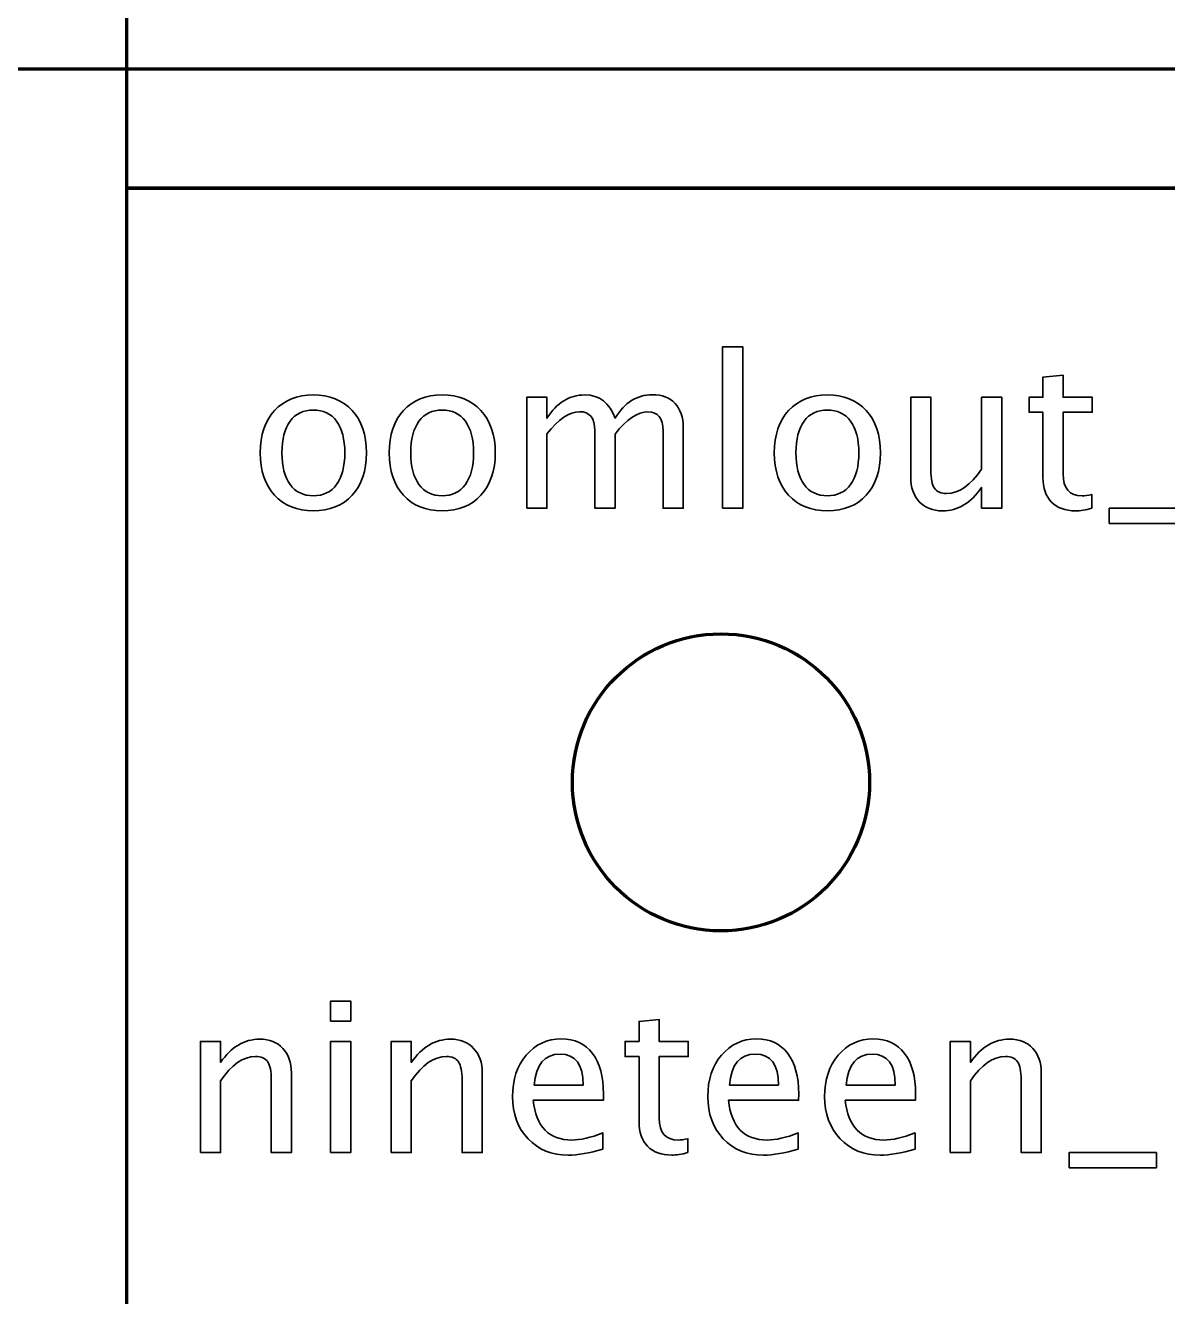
# Model space of a CAD drawing. Header units: centimetres. Extents: x -42 to 42, y -79 to 44.
# Drawn here: x -18.544 to -16.623, y -14.865 to -12.726 of the extents above; entities that cross this region are included whole.
import ezdxf

# ---------------------------------------------------------------- set-up
doc = ezdxf.new("R2010")
doc.units = ezdxf.units.CM
doc.header["$MEASUREMENT"] = 0
doc.layers.add('Layer 1', color=7, linetype='Continuous')

msp = doc.modelspace()

# ---------------------------------------------------------------- linework, layer by layer
at = {"layer": 'Layer 1', "color": 3, "lineweight": 53}
msp.add_lwpolyline([(-18.374, -13), (-14.374, -13), (-14.374, 32), (-18.374, 32), (-18.374, -13)], close=True, dxfattribs=at)
at = {"layer": 'Layer 1', "color": 30, "lineweight": 106}
for points in [[(-18.37402, -17.00001), (-14.37402, -17.00001), (-14.37402, -13.00001), (-18.37402, -13.00001), (-18.37402, -17.00001)], [(-18.37402, -15.00001), (-16.37402, -15.00001), (-16.37402, -13.00001), (-18.37402, -13.00001), (-18.37402, -15.00001)], [(-18.37401, -17.00001), (16.62599, -17.00001), (16.62599, -13.00001), (-18.37401, -13.00001), (-18.37401, -17.00001)]]:
    msp.add_lwpolyline(points, close=True, dxfattribs=at)
at = {"layer": 'Layer 1', "color": 5, "lineweight": 106}
for points in [[(-18.37401, -17), (-14.37401, -17), (-14.37401, -13), (-18.37401, -13), (-18.37401, -17)], [(-18.37401, -15), (-16.37401, -15), (-16.37401, -13), (-18.37401, -13), (-18.37401, -15)], [(-18.374, -17), (16.626, -17), (16.626, -13), (-18.374, -13), (-18.374, -17)]]:
    msp.add_lwpolyline(points, close=True, dxfattribs=at)
at = {"layer": 'Layer 1', "color": 30, "lineweight": 106}
msp.add_ellipse((-17.37401, -14), major_axis=(0, 0.25), ratio=1, dxfattribs=at)
at = {"layer": 'Layer 1', "color": 5, "lineweight": 106}
msp.add_ellipse((-17.374, -13.99999), major_axis=(0, 0.25), ratio=1, dxfattribs=at)
at = {"layer": 'Layer 1', "lineweight": 106}
msp.add_ellipse((-17.374, -13.99999), major_axis=(0, 0.25), ratio=1, dxfattribs=at)
at = {"layer": 'Layer 1', "color": 30, "lineweight": 106}
msp.add_open_spline([(-18.37401, 11.99999), (-18.37401, 11.99999), (-14.37401, 11.99999), (-14.37401, 11.99999), (-14.37401, 11.99999), (-14.37401, 11.99999), (-14.37401, -13.00001), (-14.37401, -13.00001), (-14.37401, -13.00001), (-14.37401, -13.00001), (-18.37401, -13.00001), (-18.37401, -13.00001), (-18.37401, -13.00001), (-18.37401, -13.00001), (-18.37401, 11.99999), (-18.37401, 11.99999)], degree=3, knots=[0, 0, 0, 0, 0.2, 0.2, 0.2, 0.2, 0.4, 0.4, 0.4, 0.4, 0.6, 0.6, 0.6, 0.6, 1, 1, 1, 1], dxfattribs=at)
at = {"layer": 'Layer 1', "lineweight": 106}
msp.add_open_spline([(-24.83, -16.7), (-24.83, -16.7), (-24.83, -13.3), (-24.83, -13.3), (-24.83, -13.3), (-24.83, -13.02386), (-24.60614, -12.8), (-24.33, -12.8), (-24.33, -12.8), (-24.33, -12.8), (-14.93, -12.8), (-14.93, -12.8), (-14.93, -12.8), (-14.65386, -12.8), (-14.43, -13.02386), (-14.43, -13.3), (-14.43, -13.3), (-14.43, -13.3), (-14.43, -16.7), (-14.43, -16.7), (-14.43, -16.7), (-14.43, -16.97614), (-14.65386, -17.2), (-14.93, -17.2), (-14.93, -17.2), (-14.93, -17.2), (-24.33, -17.2), (-24.33, -17.2), (-24.33, -17.2), (-24.60614, -17.2), (-24.83, -16.97614), (-24.83, -16.7)], degree=3, knots=[0, 0, 0, 0, 0.1111111, 0.1111111, 0.1111111, 0.1111111, 0.2222222, 0.2222222, 0.2222222, 0.2222222, 0.3333333, 0.3333333, 0.3333333, 0.3333333, 0.4444444, 0.4444444, 0.4444444, 0.4444444, 0.5555556, 0.5555556, 0.5555556, 0.5555556, 0.6666667, 0.6666667, 0.6666667, 0.6666667, 0.7777778, 0.7777778, 0.7777778, 0.7777778, 1, 1, 1, 1], dxfattribs=at)
at = {"layer": 'Layer 1', "color": 5, "lineweight": 35}
for points, knots in [([(-17.37132, -13.5388), (-17.37132, -13.5388), (-17.37132, -13.26681), (-17.37132, -13.26681), (-17.37132, -13.26681), (-17.37132, -13.26681), (-17.33746, -13.26681), (-17.33746, -13.26681), (-17.33746, -13.26681), (-17.33746, -13.26681), (-17.33746, -13.5388), (-17.33746, -13.5388), (-17.33746, -13.5388), (-17.33746, -13.5388), (-17.37132, -13.5388), (-17.37132, -13.5388)], [0, 0, 0, 0, 0.2, 0.2, 0.2, 0.2, 0.4, 0.4, 0.4, 0.4, 0.6, 0.6, 0.6, 0.6, 1, 1, 1, 1]), ([(-16.75008, -13.53874), (-16.76055, -13.54162), (-16.76966, -13.54303), (-16.77737, -13.54303), (-16.77737, -13.54303), (-16.79465, -13.54303), (-16.80812, -13.53809), (-16.81776, -13.52822), (-16.81776, -13.52822), (-16.82746, -13.51834), (-16.83228, -13.50464), (-16.83228, -13.48706), (-16.83228, -13.48706), (-16.83228, -13.48706), (-16.83228, -13.37723), (-16.83228, -13.37723), (-16.83228, -13.37723), (-16.83228, -13.37723), (-16.85568, -13.37723), (-16.85568, -13.37723), (-16.85568, -13.37723), (-16.85568, -13.37723), (-16.85568, -13.35183), (-16.85568, -13.35183), (-16.85568, -13.35183), (-16.85568, -13.35183), (-16.83228, -13.35183), (-16.83228, -13.35183), (-16.83228, -13.35183), (-16.83228, -13.35183), (-16.83228, -13.31802), (-16.83228, -13.31802), (-16.83228, -13.31802), (-16.83228, -13.31802), (-16.79842, -13.31478), (-16.79842, -13.31478), (-16.79842, -13.31478), (-16.79842, -13.31478), (-16.79842, -13.35183), (-16.79842, -13.35183), (-16.79842, -13.35183), (-16.79842, -13.35183), (-16.74938, -13.35183), (-16.74938, -13.35183), (-16.74938, -13.35183), (-16.74938, -13.35183), (-16.74938, -13.37723), (-16.74938, -13.37723), (-16.74938, -13.37723), (-16.74938, -13.37723), (-16.79842, -13.37723), (-16.79842, -13.37723), (-16.79842, -13.37723), (-16.79842, -13.37723), (-16.79842, -13.48094), (-16.79842, -13.48094), (-16.79842, -13.48094), (-16.79842, -13.5054), (-16.78777, -13.51763), (-16.76655, -13.51763), (-16.76655, -13.51763), (-16.76202, -13.51763), (-16.75655, -13.51687), (-16.75008, -13.5154), (-16.75008, -13.5154), (-16.75008, -13.5154), (-16.75008, -13.53874), (-16.75008, -13.53874)], [0, 0, 0, 0, 0.0555556, 0.0555556, 0.0555556, 0.0555556, 0.1111111, 0.1111111, 0.1111111, 0.1111111, 0.1666667, 0.1666667, 0.1666667, 0.1666667, 0.2222222, 0.2222222, 0.2222222, 0.2222222, 0.2777778, 0.2777778, 0.2777778, 0.2777778, 0.3333333, 0.3333333, 0.3333333, 0.3333333, 0.3888889, 0.3888889, 0.3888889, 0.3888889, 0.4444444, 0.4444444, 0.4444444, 0.4444444, 0.5, 0.5, 0.5, 0.5, 0.5555556, 0.5555556, 0.5555556, 0.5555556, 0.6111111, 0.6111111, 0.6111111, 0.6111111, 0.6666667, 0.6666667, 0.6666667, 0.6666667, 0.7222222, 0.7222222, 0.7222222, 0.7222222, 0.7777778, 0.7777778, 0.7777778, 0.7777778, 0.8333333, 0.8333333, 0.8333333, 0.8333333, 0.8888889, 0.8888889, 0.8888889, 0.8888889, 1, 1, 1, 1]), ([(-18.05971, -13.54303), (-18.08716, -13.54303), (-18.10892, -13.53427), (-18.12491, -13.51675), (-18.12491, -13.51675), (-18.14096, -13.49923), (-18.14896, -13.47542), (-18.14896, -13.44537), (-18.14896, -13.44537), (-18.14896, -13.41539), (-18.14096, -13.39163), (-18.12491, -13.37417), (-18.12491, -13.37417), (-18.10892, -13.35671), (-18.08716, -13.34795), (-18.05971, -13.34795), (-18.05971, -13.34795), (-18.03225, -13.34795), (-18.01049, -13.35671), (-17.9945, -13.37417), (-17.9945, -13.37417), (-17.97845, -13.39163), (-17.97045, -13.41539), (-17.97045, -13.44537), (-17.97045, -13.44537), (-17.97045, -13.47542), (-17.97845, -13.49923), (-17.9945, -13.51675), (-17.9945, -13.51675), (-18.01049, -13.53427), (-18.03225, -13.54303), (-18.05971, -13.54303)], [0, 0, 0, 0, 0.1111111, 0.1111111, 0.1111111, 0.1111111, 0.2222222, 0.2222222, 0.2222222, 0.2222222, 0.3333333, 0.3333333, 0.3333333, 0.3333333, 0.4444444, 0.4444444, 0.4444444, 0.4444444, 0.5555556, 0.5555556, 0.5555556, 0.5555556, 0.6666667, 0.6666667, 0.6666667, 0.6666667, 0.7777778, 0.7777778, 0.7777778, 0.7777778, 1, 1, 1, 1]), ([(-17.84299, -13.54303), (-17.87044, -13.54303), (-17.8922, -13.53427), (-17.90819, -13.51675), (-17.90819, -13.51675), (-17.92424, -13.49923), (-17.93224, -13.47542), (-17.93224, -13.44537), (-17.93224, -13.44537), (-17.93224, -13.41539), (-17.92424, -13.39163), (-17.90819, -13.37417), (-17.90819, -13.37417), (-17.8922, -13.35671), (-17.87044, -13.34795), (-17.84299, -13.34795), (-17.84299, -13.34795), (-17.81553, -13.34795), (-17.79377, -13.35671), (-17.77778, -13.37417), (-17.77778, -13.37417), (-17.76173, -13.39163), (-17.75373, -13.41539), (-17.75373, -13.44537), (-17.75373, -13.44537), (-17.75373, -13.47542), (-17.76173, -13.49923), (-17.77778, -13.51675), (-17.77778, -13.51675), (-17.79377, -13.53427), (-17.81553, -13.54303), (-17.84299, -13.54303)], [0, 0, 0, 0, 0.1111111, 0.1111111, 0.1111111, 0.1111111, 0.2222222, 0.2222222, 0.2222222, 0.2222222, 0.3333333, 0.3333333, 0.3333333, 0.3333333, 0.4444444, 0.4444444, 0.4444444, 0.4444444, 0.5555556, 0.5555556, 0.5555556, 0.5555556, 0.6666667, 0.6666667, 0.6666667, 0.6666667, 0.7777778, 0.7777778, 0.7777778, 0.7777778, 1, 1, 1, 1]), ([(-17.7007, -13.5388), (-17.7007, -13.5388), (-17.7007, -13.35183), (-17.7007, -13.35183), (-17.7007, -13.35183), (-17.7007, -13.35183), (-17.66684, -13.35183), (-17.66684, -13.35183), (-17.66684, -13.35183), (-17.66684, -13.35183), (-17.66684, -13.38716), (-17.66684, -13.38716), (-17.66684, -13.38716), (-17.65031, -13.361), (-17.62915, -13.34795), (-17.60322, -13.34795), (-17.60322, -13.34795), (-17.57823, -13.34795), (-17.56124, -13.361), (-17.55218, -13.38716), (-17.55218, -13.38716), (-17.53613, -13.36076), (-17.5152, -13.34759), (-17.48951, -13.34759), (-17.48951, -13.34759), (-17.4731, -13.34759), (-17.46034, -13.35241), (-17.45123, -13.36212), (-17.45123, -13.36212), (-17.44212, -13.37182), (-17.43753, -13.3854), (-17.43753, -13.40286), (-17.43753, -13.40286), (-17.43753, -13.40286), (-17.43753, -13.5388), (-17.43753, -13.5388), (-17.43753, -13.5388), (-17.43753, -13.5388), (-17.4714, -13.5388), (-17.4714, -13.5388), (-17.4714, -13.5388), (-17.4714, -13.5388), (-17.4714, -13.40845), (-17.4714, -13.40845), (-17.4714, -13.40845), (-17.4714, -13.38716), (-17.47986, -13.37652), (-17.4968, -13.37652), (-17.4968, -13.37652), (-17.51438, -13.37652), (-17.53284, -13.38893), (-17.55218, -13.4138), (-17.55218, -13.4138), (-17.55218, -13.4138), (-17.55218, -13.5388), (-17.55218, -13.5388), (-17.55218, -13.5388), (-17.55218, -13.5388), (-17.58605, -13.5388), (-17.58605, -13.5388), (-17.58605, -13.5388), (-17.58605, -13.5388), (-17.58605, -13.40833), (-17.58605, -13.40833), (-17.58605, -13.40833), (-17.58605, -13.38687), (-17.59463, -13.37617), (-17.61186, -13.37617), (-17.61186, -13.37617), (-17.62897, -13.37617), (-17.64732, -13.38863), (-17.66684, -13.41362), (-17.66684, -13.41362), (-17.66684, -13.41362), (-17.66684, -13.5388), (-17.66684, -13.5388), (-17.66684, -13.5388), (-17.66684, -13.5388), (-17.7007, -13.5388), (-17.7007, -13.5388)], [0, 0, 0, 0, 0.047619, 0.047619, 0.047619, 0.047619, 0.0952381, 0.0952381, 0.0952381, 0.0952381, 0.1428571, 0.1428571, 0.1428571, 0.1428571, 0.1904762, 0.1904762, 0.1904762, 0.1904762, 0.2380952, 0.2380952, 0.2380952, 0.2380952, 0.2857143, 0.2857143, 0.2857143, 0.2857143, 0.3333333, 0.3333333, 0.3333333, 0.3333333, 0.3809524, 0.3809524, 0.3809524, 0.3809524, 0.4285714, 0.4285714, 0.4285714, 0.4285714, 0.4761905, 0.4761905, 0.4761905, 0.4761905, 0.5238095, 0.5238095, 0.5238095, 0.5238095, 0.5714286, 0.5714286, 0.5714286, 0.5714286, 0.6190476, 0.6190476, 0.6190476, 0.6190476, 0.6666667, 0.6666667, 0.6666667, 0.6666667, 0.7142857, 0.7142857, 0.7142857, 0.7142857, 0.7619048, 0.7619048, 0.7619048, 0.7619048, 0.8095238, 0.8095238, 0.8095238, 0.8095238, 0.8571429, 0.8571429, 0.8571429, 0.8571429, 0.9047619, 0.9047619, 0.9047619, 0.9047619, 1, 1, 1, 1]), ([(-17.19494, -13.54303), (-17.22239, -13.54303), (-17.24415, -13.53427), (-17.26014, -13.51675), (-17.26014, -13.51675), (-17.27619, -13.49923), (-17.28419, -13.47542), (-17.28419, -13.44537), (-17.28419, -13.44537), (-17.28419, -13.41539), (-17.27619, -13.39163), (-17.26014, -13.37417), (-17.26014, -13.37417), (-17.24415, -13.35671), (-17.22239, -13.34795), (-17.19494, -13.34795), (-17.19494, -13.34795), (-17.16748, -13.34795), (-17.14572, -13.35671), (-17.12973, -13.37417), (-17.12973, -13.37417), (-17.11368, -13.39163), (-17.10568, -13.41539), (-17.10568, -13.44537), (-17.10568, -13.44537), (-17.10568, -13.47542), (-17.11368, -13.49923), (-17.12973, -13.51675), (-17.12973, -13.51675), (-17.14572, -13.53427), (-17.16748, -13.54303), (-17.19494, -13.54303)], [0, 0, 0, 0, 0.1111111, 0.1111111, 0.1111111, 0.1111111, 0.2222222, 0.2222222, 0.2222222, 0.2222222, 0.3333333, 0.3333333, 0.3333333, 0.3333333, 0.4444444, 0.4444444, 0.4444444, 0.4444444, 0.5555556, 0.5555556, 0.5555556, 0.5555556, 0.6666667, 0.6666667, 0.6666667, 0.6666667, 0.7777778, 0.7777778, 0.7777778, 0.7777778, 1, 1, 1, 1]), ([(-16.93553, -13.5388), (-16.93553, -13.5388), (-16.93553, -13.50364), (-16.93553, -13.50364), (-16.93553, -13.50364), (-16.95358, -13.52992), (-16.97551, -13.54303), (-17.00126, -13.54303), (-17.00126, -13.54303), (-17.01761, -13.54303), (-17.0306, -13.53792), (-17.04025, -13.52763), (-17.04025, -13.52763), (-17.04995, -13.51734), (-17.05477, -13.50352), (-17.05477, -13.48606), (-17.05477, -13.48606), (-17.05477, -13.48606), (-17.05477, -13.35183), (-17.05477, -13.35183), (-17.05477, -13.35183), (-17.05477, -13.35183), (-17.0209, -13.35183), (-17.0209, -13.35183), (-17.0209, -13.35183), (-17.0209, -13.35183), (-17.0209, -13.47501), (-17.0209, -13.47501), (-17.0209, -13.47501), (-17.0209, -13.48906), (-17.01885, -13.49899), (-17.01479, -13.50487), (-17.01479, -13.50487), (-17.01067, -13.51081), (-17.00385, -13.51375), (-16.99427, -13.51375), (-16.99427, -13.51375), (-16.97357, -13.51375), (-16.95393, -13.50017), (-16.93553, -13.47295), (-16.93553, -13.47295), (-16.93553, -13.47295), (-16.93553, -13.35183), (-16.93553, -13.35183), (-16.93553, -13.35183), (-16.93553, -13.35183), (-16.90166, -13.35183), (-16.90166, -13.35183), (-16.90166, -13.35183), (-16.90166, -13.35183), (-16.90166, -13.5388), (-16.90166, -13.5388), (-16.90166, -13.5388), (-16.90166, -13.5388), (-16.93553, -13.5388), (-16.93553, -13.5388)], [0, 0, 0, 0, 0.0666667, 0.0666667, 0.0666667, 0.0666667, 0.1333333, 0.1333333, 0.1333333, 0.1333333, 0.2, 0.2, 0.2, 0.2, 0.2666667, 0.2666667, 0.2666667, 0.2666667, 0.3333333, 0.3333333, 0.3333333, 0.3333333, 0.4, 0.4, 0.4, 0.4, 0.4666667, 0.4666667, 0.4666667, 0.4666667, 0.5333333, 0.5333333, 0.5333333, 0.5333333, 0.6, 0.6, 0.6, 0.6, 0.6666667, 0.6666667, 0.6666667, 0.6666667, 0.7333333, 0.7333333, 0.7333333, 0.7333333, 0.8, 0.8, 0.8, 0.8, 0.8666667, 0.8666667, 0.8666667, 0.8666667, 1, 1, 1, 1]), ([(-18.05977, -13.51763), (-18.04301, -13.51763), (-18.02996, -13.51134), (-18.02067, -13.4987), (-18.02067, -13.4987), (-18.01143, -13.48612), (-18.00679, -13.4683), (-18.00679, -13.44537), (-18.00679, -13.44537), (-18.00679, -13.4225), (-18.01143, -13.40474), (-18.02067, -13.39216), (-18.02067, -13.39216), (-18.02996, -13.37964), (-18.04301, -13.37335), (-18.05977, -13.37335), (-18.05977, -13.37335), (-18.07658, -13.37335), (-18.08963, -13.37964), (-18.09881, -13.39216), (-18.09881, -13.39216), (-18.10804, -13.40474), (-18.11262, -13.4225), (-18.11262, -13.44537), (-18.11262, -13.44537), (-18.11262, -13.4683), (-18.10804, -13.48612), (-18.09881, -13.4987), (-18.09881, -13.4987), (-18.08963, -13.51134), (-18.07658, -13.51763), (-18.05977, -13.51763)], [0, 0, 0, 0, 0.1111111, 0.1111111, 0.1111111, 0.1111111, 0.2222222, 0.2222222, 0.2222222, 0.2222222, 0.3333333, 0.3333333, 0.3333333, 0.3333333, 0.4444444, 0.4444444, 0.4444444, 0.4444444, 0.5555556, 0.5555556, 0.5555556, 0.5555556, 0.6666667, 0.6666667, 0.6666667, 0.6666667, 0.7777778, 0.7777778, 0.7777778, 0.7777778, 1, 1, 1, 1]), ([(-17.84305, -13.51763), (-17.82629, -13.51763), (-17.81324, -13.51134), (-17.80395, -13.4987), (-17.80395, -13.4987), (-17.79471, -13.48612), (-17.79007, -13.4683), (-17.79007, -13.44537), (-17.79007, -13.44537), (-17.79007, -13.4225), (-17.79471, -13.40474), (-17.80395, -13.39216), (-17.80395, -13.39216), (-17.81324, -13.37964), (-17.82629, -13.37335), (-17.84305, -13.37335), (-17.84305, -13.37335), (-17.85986, -13.37335), (-17.87291, -13.37964), (-17.88209, -13.39216), (-17.88209, -13.39216), (-17.89132, -13.40474), (-17.8959, -13.4225), (-17.8959, -13.44537), (-17.8959, -13.44537), (-17.8959, -13.4683), (-17.89132, -13.48612), (-17.88209, -13.4987), (-17.88209, -13.4987), (-17.87291, -13.51134), (-17.85986, -13.51763), (-17.84305, -13.51763)], [0, 0, 0, 0, 0.1111111, 0.1111111, 0.1111111, 0.1111111, 0.2222222, 0.2222222, 0.2222222, 0.2222222, 0.3333333, 0.3333333, 0.3333333, 0.3333333, 0.4444444, 0.4444444, 0.4444444, 0.4444444, 0.5555556, 0.5555556, 0.5555556, 0.5555556, 0.6666667, 0.6666667, 0.6666667, 0.6666667, 0.7777778, 0.7777778, 0.7777778, 0.7777778, 1, 1, 1, 1]), ([(-17.195, -13.51763), (-17.17824, -13.51763), (-17.16519, -13.51134), (-17.1559, -13.4987), (-17.1559, -13.4987), (-17.14666, -13.48612), (-17.14202, -13.4683), (-17.14202, -13.44537), (-17.14202, -13.44537), (-17.14202, -13.4225), (-17.14666, -13.40474), (-17.1559, -13.39216), (-17.1559, -13.39216), (-17.16519, -13.37964), (-17.17824, -13.37335), (-17.195, -13.37335), (-17.195, -13.37335), (-17.21181, -13.37335), (-17.22486, -13.37964), (-17.23404, -13.39216), (-17.23404, -13.39216), (-17.24327, -13.40474), (-17.24785, -13.4225), (-17.24785, -13.44537), (-17.24785, -13.44537), (-17.24785, -13.4683), (-17.24327, -13.48612), (-17.23404, -13.4987), (-17.23404, -13.4987), (-17.22486, -13.51134), (-17.21181, -13.51763), (-17.195, -13.51763)], [0, 0, 0, 0, 0.1111111, 0.1111111, 0.1111111, 0.1111111, 0.2222222, 0.2222222, 0.2222222, 0.2222222, 0.3333333, 0.3333333, 0.3333333, 0.3333333, 0.4444444, 0.4444444, 0.4444444, 0.4444444, 0.5555556, 0.5555556, 0.5555556, 0.5555556, 0.6666667, 0.6666667, 0.6666667, 0.6666667, 0.7777778, 0.7777778, 0.7777778, 0.7777778, 1, 1, 1, 1]), ([(-16.7208, -13.5642), (-16.7208, -13.5642), (-16.7208, -13.5388), (-16.7208, -13.5388), (-16.7208, -13.5388), (-16.7208, -13.5388), (-16.57405, -13.5388), (-16.57405, -13.5388), (-16.57405, -13.5388), (-16.57405, -13.5388), (-16.57405, -13.5642), (-16.57405, -13.5642), (-16.57405, -13.5642), (-16.57405, -13.5642), (-16.7208, -13.5642), (-16.7208, -13.5642)], [0, 0, 0, 0, 0.2, 0.2, 0.2, 0.2, 0.4, 0.4, 0.4, 0.4, 0.6, 0.6, 0.6, 0.6, 1, 1, 1, 1]), ([(-18.03069, -14.40181), (-18.03069, -14.40181), (-18.03069, -14.36794), (-18.03069, -14.36794), (-18.03069, -14.36794), (-18.03069, -14.36794), (-17.99683, -14.36794), (-17.99683, -14.36794), (-17.99683, -14.36794), (-17.99683, -14.36794), (-17.99683, -14.40181), (-17.99683, -14.40181), (-17.99683, -14.40181), (-17.99683, -14.40181), (-18.03069, -14.40181), (-18.03069, -14.40181)], [0, 0, 0, 0, 0.2, 0.2, 0.2, 0.2, 0.4, 0.4, 0.4, 0.4, 0.6, 0.6, 0.6, 0.6, 1, 1, 1, 1]), ([(-17.42961, -14.62294), (-17.44008, -14.62582), (-17.44919, -14.62723), (-17.4569, -14.62723), (-17.4569, -14.62723), (-17.47418, -14.62723), (-17.48765, -14.62229), (-17.49729, -14.61242), (-17.49729, -14.61242), (-17.50699, -14.60254), (-17.51181, -14.58884), (-17.51181, -14.57126), (-17.51181, -14.57126), (-17.51181, -14.57126), (-17.51181, -14.46143), (-17.51181, -14.46143), (-17.51181, -14.46143), (-17.51181, -14.46143), (-17.53521, -14.46143), (-17.53521, -14.46143), (-17.53521, -14.46143), (-17.53521, -14.46143), (-17.53521, -14.43603), (-17.53521, -14.43603), (-17.53521, -14.43603), (-17.53521, -14.43603), (-17.51181, -14.43603), (-17.51181, -14.43603), (-17.51181, -14.43603), (-17.51181, -14.43603), (-17.51181, -14.40222), (-17.51181, -14.40222), (-17.51181, -14.40222), (-17.51181, -14.40222), (-17.47795, -14.39898), (-17.47795, -14.39898), (-17.47795, -14.39898), (-17.47795, -14.39898), (-17.47795, -14.43603), (-17.47795, -14.43603), (-17.47795, -14.43603), (-17.47795, -14.43603), (-17.42891, -14.43603), (-17.42891, -14.43603), (-17.42891, -14.43603), (-17.42891, -14.43603), (-17.42891, -14.46143), (-17.42891, -14.46143), (-17.42891, -14.46143), (-17.42891, -14.46143), (-17.47795, -14.46143), (-17.47795, -14.46143), (-17.47795, -14.46143), (-17.47795, -14.46143), (-17.47795, -14.56514), (-17.47795, -14.56514), (-17.47795, -14.56514), (-17.47795, -14.5896), (-17.4673, -14.60183), (-17.44608, -14.60183), (-17.44608, -14.60183), (-17.44155, -14.60183), (-17.43608, -14.60107), (-17.42961, -14.5996), (-17.42961, -14.5996), (-17.42961, -14.5996), (-17.42961, -14.62294), (-17.42961, -14.62294)], [0, 0, 0, 0, 0.0555556, 0.0555556, 0.0555556, 0.0555556, 0.1111111, 0.1111111, 0.1111111, 0.1111111, 0.1666667, 0.1666667, 0.1666667, 0.1666667, 0.2222222, 0.2222222, 0.2222222, 0.2222222, 0.2777778, 0.2777778, 0.2777778, 0.2777778, 0.3333333, 0.3333333, 0.3333333, 0.3333333, 0.3888889, 0.3888889, 0.3888889, 0.3888889, 0.4444444, 0.4444444, 0.4444444, 0.4444444, 0.5, 0.5, 0.5, 0.5, 0.5555556, 0.5555556, 0.5555556, 0.5555556, 0.6111111, 0.6111111, 0.6111111, 0.6111111, 0.6666667, 0.6666667, 0.6666667, 0.6666667, 0.7222222, 0.7222222, 0.7222222, 0.7222222, 0.7777778, 0.7777778, 0.7777778, 0.7777778, 0.8333333, 0.8333333, 0.8333333, 0.8333333, 0.8888889, 0.8888889, 0.8888889, 0.8888889, 1, 1, 1, 1]), ([(-18.24965, -14.623), (-18.24965, -14.623), (-18.24965, -14.43603), (-18.24965, -14.43603), (-18.24965, -14.43603), (-18.24965, -14.43603), (-18.21579, -14.43603), (-18.21579, -14.43603), (-18.21579, -14.43603), (-18.21579, -14.43603), (-18.21579, -14.47136), (-18.21579, -14.47136), (-18.21579, -14.47136), (-18.19785, -14.4452), (-18.17586, -14.43215), (-18.14988, -14.43215), (-18.14988, -14.43215), (-18.13353, -14.43215), (-18.12054, -14.43726), (-18.11095, -14.44755), (-18.11095, -14.44755), (-18.10137, -14.45778), (-18.09655, -14.4716), (-18.09655, -14.48888), (-18.09655, -14.48888), (-18.09655, -14.48888), (-18.09655, -14.623), (-18.09655, -14.623), (-18.09655, -14.623), (-18.09655, -14.623), (-18.13041, -14.623), (-18.13041, -14.623), (-18.13041, -14.623), (-18.13041, -14.623), (-18.13041, -14.49994), (-18.13041, -14.49994), (-18.13041, -14.49994), (-18.13041, -14.48606), (-18.13247, -14.47618), (-18.13653, -14.47031), (-18.13653, -14.47031), (-18.14064, -14.46437), (-18.14741, -14.46143), (-18.15687, -14.46143), (-18.15687, -14.46143), (-18.17769, -14.46143), (-18.19732, -14.47501), (-18.21579, -14.50217), (-18.21579, -14.50217), (-18.21579, -14.50217), (-18.21579, -14.623), (-18.21579, -14.623), (-18.21579, -14.623), (-18.21579, -14.623), (-18.24965, -14.623), (-18.24965, -14.623)], [0, 0, 0, 0, 0.0666667, 0.0666667, 0.0666667, 0.0666667, 0.1333333, 0.1333333, 0.1333333, 0.1333333, 0.2, 0.2, 0.2, 0.2, 0.2666667, 0.2666667, 0.2666667, 0.2666667, 0.3333333, 0.3333333, 0.3333333, 0.3333333, 0.4, 0.4, 0.4, 0.4, 0.4666667, 0.4666667, 0.4666667, 0.4666667, 0.5333333, 0.5333333, 0.5333333, 0.5333333, 0.6, 0.6, 0.6, 0.6, 0.6666667, 0.6666667, 0.6666667, 0.6666667, 0.7333333, 0.7333333, 0.7333333, 0.7333333, 0.8, 0.8, 0.8, 0.8, 0.8666667, 0.8666667, 0.8666667, 0.8666667, 1, 1, 1, 1]), ([(-18.03069, -14.623), (-18.03069, -14.623), (-18.03069, -14.43603), (-18.03069, -14.43603), (-18.03069, -14.43603), (-18.03069, -14.43603), (-17.99683, -14.43603), (-17.99683, -14.43603), (-17.99683, -14.43603), (-17.99683, -14.43603), (-17.99683, -14.623), (-17.99683, -14.623), (-17.99683, -14.623), (-17.99683, -14.623), (-18.03069, -14.623), (-18.03069, -14.623)], [0, 0, 0, 0, 0.2, 0.2, 0.2, 0.2, 0.4, 0.4, 0.4, 0.4, 0.6, 0.6, 0.6, 0.6, 1, 1, 1, 1]), ([(-17.92874, -14.623), (-17.92874, -14.623), (-17.92874, -14.43603), (-17.92874, -14.43603), (-17.92874, -14.43603), (-17.92874, -14.43603), (-17.89488, -14.43603), (-17.89488, -14.43603), (-17.89488, -14.43603), (-17.89488, -14.43603), (-17.89488, -14.47136), (-17.89488, -14.47136), (-17.89488, -14.47136), (-17.87694, -14.4452), (-17.85495, -14.43215), (-17.82897, -14.43215), (-17.82897, -14.43215), (-17.81262, -14.43215), (-17.79963, -14.43726), (-17.79004, -14.44755), (-17.79004, -14.44755), (-17.78046, -14.45778), (-17.77564, -14.4716), (-17.77564, -14.48888), (-17.77564, -14.48888), (-17.77564, -14.48888), (-17.77564, -14.623), (-17.77564, -14.623), (-17.77564, -14.623), (-17.77564, -14.623), (-17.8095, -14.623), (-17.8095, -14.623), (-17.8095, -14.623), (-17.8095, -14.623), (-17.8095, -14.49994), (-17.8095, -14.49994), (-17.8095, -14.49994), (-17.8095, -14.48606), (-17.81156, -14.47618), (-17.81562, -14.47031), (-17.81562, -14.47031), (-17.81973, -14.46437), (-17.8265, -14.46143), (-17.83596, -14.46143), (-17.83596, -14.46143), (-17.85678, -14.46143), (-17.87641, -14.47501), (-17.89488, -14.50217), (-17.89488, -14.50217), (-17.89488, -14.50217), (-17.89488, -14.623), (-17.89488, -14.623), (-17.89488, -14.623), (-17.89488, -14.623), (-17.92874, -14.623), (-17.92874, -14.623)], [0, 0, 0, 0, 0.0666667, 0.0666667, 0.0666667, 0.0666667, 0.1333333, 0.1333333, 0.1333333, 0.1333333, 0.2, 0.2, 0.2, 0.2, 0.2666667, 0.2666667, 0.2666667, 0.2666667, 0.3333333, 0.3333333, 0.3333333, 0.3333333, 0.4, 0.4, 0.4, 0.4, 0.4666667, 0.4666667, 0.4666667, 0.4666667, 0.5333333, 0.5333333, 0.5333333, 0.5333333, 0.6, 0.6, 0.6, 0.6, 0.6666667, 0.6666667, 0.6666667, 0.6666667, 0.7333333, 0.7333333, 0.7333333, 0.7333333, 0.8, 0.8, 0.8, 0.8, 0.8666667, 0.8666667, 0.8666667, 0.8666667, 1, 1, 1, 1]), ([(-17.57255, -14.617), (-17.59531, -14.62382), (-17.61477, -14.62723), (-17.631, -14.62723), (-17.631, -14.62723), (-17.65869, -14.62723), (-17.68121, -14.61806), (-17.69855, -14.59978), (-17.69855, -14.59978), (-17.7159, -14.58149), (-17.7246, -14.55779), (-17.7246, -14.52863), (-17.7246, -14.52863), (-17.7246, -14.50035), (-17.71696, -14.47713), (-17.70161, -14.45896), (-17.70161, -14.45896), (-17.68626, -14.44085), (-17.66663, -14.43179), (-17.6427, -14.43179), (-17.6427, -14.43179), (-17.62006, -14.43179), (-17.60254, -14.43985), (-17.59019, -14.45596), (-17.59019, -14.45596), (-17.57784, -14.47207), (-17.57167, -14.49488), (-17.57167, -14.52446), (-17.57167, -14.52446), (-17.57167, -14.52446), (-17.57185, -14.5348), (-17.57185, -14.5348), (-17.57185, -14.5348), (-17.57185, -14.5348), (-17.69003, -14.5348), (-17.69003, -14.5348), (-17.69003, -14.5348), (-17.68509, -14.57949), (-17.66327, -14.60183), (-17.62465, -14.60183), (-17.62465, -14.60183), (-17.61048, -14.60183), (-17.59313, -14.59784), (-17.57255, -14.58984), (-17.57255, -14.58984), (-17.57255, -14.58984), (-17.57255, -14.617), (-17.57255, -14.617)], [0, 0, 0, 0, 0.0769231, 0.0769231, 0.0769231, 0.0769231, 0.1538462, 0.1538462, 0.1538462, 0.1538462, 0.2307692, 0.2307692, 0.2307692, 0.2307692, 0.3076923, 0.3076923, 0.3076923, 0.3076923, 0.3846154, 0.3846154, 0.3846154, 0.3846154, 0.4615385, 0.4615385, 0.4615385, 0.4615385, 0.5384615, 0.5384615, 0.5384615, 0.5384615, 0.6153846, 0.6153846, 0.6153846, 0.6153846, 0.6923077, 0.6923077, 0.6923077, 0.6923077, 0.7692308, 0.7692308, 0.7692308, 0.7692308, 0.8461538, 0.8461538, 0.8461538, 0.8461538, 1, 1, 1, 1]), ([(-17.24405, -14.617), (-17.26681, -14.62382), (-17.28627, -14.62723), (-17.3025, -14.62723), (-17.3025, -14.62723), (-17.33019, -14.62723), (-17.35271, -14.61806), (-17.37005, -14.59978), (-17.37005, -14.59978), (-17.3874, -14.58149), (-17.3961, -14.55779), (-17.3961, -14.52863), (-17.3961, -14.52863), (-17.3961, -14.50035), (-17.38846, -14.47713), (-17.37311, -14.45896), (-17.37311, -14.45896), (-17.35776, -14.44085), (-17.33813, -14.43179), (-17.3142, -14.43179), (-17.3142, -14.43179), (-17.29156, -14.43179), (-17.27404, -14.43985), (-17.26169, -14.45596), (-17.26169, -14.45596), (-17.24934, -14.47207), (-17.24317, -14.49488), (-17.24317, -14.52446), (-17.24317, -14.52446), (-17.24317, -14.52446), (-17.24335, -14.5348), (-17.24335, -14.5348), (-17.24335, -14.5348), (-17.24335, -14.5348), (-17.36153, -14.5348), (-17.36153, -14.5348), (-17.36153, -14.5348), (-17.35659, -14.57949), (-17.33477, -14.60183), (-17.29615, -14.60183), (-17.29615, -14.60183), (-17.28198, -14.60183), (-17.26463, -14.59784), (-17.24405, -14.58984), (-17.24405, -14.58984), (-17.24405, -14.58984), (-17.24405, -14.617), (-17.24405, -14.617)], [0, 0, 0, 0, 0.0769231, 0.0769231, 0.0769231, 0.0769231, 0.1538462, 0.1538462, 0.1538462, 0.1538462, 0.2307692, 0.2307692, 0.2307692, 0.2307692, 0.3076923, 0.3076923, 0.3076923, 0.3076923, 0.3846154, 0.3846154, 0.3846154, 0.3846154, 0.4615385, 0.4615385, 0.4615385, 0.4615385, 0.5384615, 0.5384615, 0.5384615, 0.5384615, 0.6153846, 0.6153846, 0.6153846, 0.6153846, 0.6923077, 0.6923077, 0.6923077, 0.6923077, 0.7692308, 0.7692308, 0.7692308, 0.7692308, 0.8461538, 0.8461538, 0.8461538, 0.8461538, 1, 1, 1, 1]), ([(-17.04749, -14.617), (-17.07025, -14.62382), (-17.08971, -14.62723), (-17.10594, -14.62723), (-17.10594, -14.62723), (-17.13363, -14.62723), (-17.15615, -14.61806), (-17.17349, -14.59978), (-17.17349, -14.59978), (-17.19084, -14.58149), (-17.19954, -14.55779), (-17.19954, -14.52863), (-17.19954, -14.52863), (-17.19954, -14.50035), (-17.1919, -14.47713), (-17.17655, -14.45896), (-17.17655, -14.45896), (-17.1612, -14.44085), (-17.14157, -14.43179), (-17.11764, -14.43179), (-17.11764, -14.43179), (-17.095, -14.43179), (-17.07748, -14.43985), (-17.06513, -14.45596), (-17.06513, -14.45596), (-17.05278, -14.47207), (-17.04661, -14.49488), (-17.04661, -14.52446), (-17.04661, -14.52446), (-17.04661, -14.52446), (-17.04679, -14.5348), (-17.04679, -14.5348), (-17.04679, -14.5348), (-17.04679, -14.5348), (-17.16497, -14.5348), (-17.16497, -14.5348), (-17.16497, -14.5348), (-17.16003, -14.57949), (-17.13821, -14.60183), (-17.09959, -14.60183), (-17.09959, -14.60183), (-17.08542, -14.60183), (-17.06807, -14.59784), (-17.04749, -14.58984), (-17.04749, -14.58984), (-17.04749, -14.58984), (-17.04749, -14.617), (-17.04749, -14.617)], [0, 0, 0, 0, 0.0769231, 0.0769231, 0.0769231, 0.0769231, 0.1538462, 0.1538462, 0.1538462, 0.1538462, 0.2307692, 0.2307692, 0.2307692, 0.2307692, 0.3076923, 0.3076923, 0.3076923, 0.3076923, 0.3846154, 0.3846154, 0.3846154, 0.3846154, 0.4615385, 0.4615385, 0.4615385, 0.4615385, 0.5384615, 0.5384615, 0.5384615, 0.5384615, 0.6153846, 0.6153846, 0.6153846, 0.6153846, 0.6923077, 0.6923077, 0.6923077, 0.6923077, 0.7692308, 0.7692308, 0.7692308, 0.7692308, 0.8461538, 0.8461538, 0.8461538, 0.8461538, 1, 1, 1, 1]), ([(-16.98816, -14.623), (-16.98816, -14.623), (-16.98816, -14.43603), (-16.98816, -14.43603), (-16.98816, -14.43603), (-16.98816, -14.43603), (-16.9543, -14.43603), (-16.9543, -14.43603), (-16.9543, -14.43603), (-16.9543, -14.43603), (-16.9543, -14.47136), (-16.9543, -14.47136), (-16.9543, -14.47136), (-16.93636, -14.4452), (-16.91437, -14.43215), (-16.88839, -14.43215), (-16.88839, -14.43215), (-16.87204, -14.43215), (-16.85905, -14.43726), (-16.84946, -14.44755), (-16.84946, -14.44755), (-16.83988, -14.45778), (-16.83506, -14.4716), (-16.83506, -14.48888), (-16.83506, -14.48888), (-16.83506, -14.48888), (-16.83506, -14.623), (-16.83506, -14.623), (-16.83506, -14.623), (-16.83506, -14.623), (-16.86892, -14.623), (-16.86892, -14.623), (-16.86892, -14.623), (-16.86892, -14.623), (-16.86892, -14.49994), (-16.86892, -14.49994), (-16.86892, -14.49994), (-16.86892, -14.48606), (-16.87098, -14.47618), (-16.87504, -14.47031), (-16.87504, -14.47031), (-16.87915, -14.46437), (-16.88592, -14.46143), (-16.89538, -14.46143), (-16.89538, -14.46143), (-16.9162, -14.46143), (-16.93583, -14.47501), (-16.9543, -14.50217), (-16.9543, -14.50217), (-16.9543, -14.50217), (-16.9543, -14.623), (-16.9543, -14.623), (-16.9543, -14.623), (-16.9543, -14.623), (-16.98816, -14.623), (-16.98816, -14.623)], [0, 0, 0, 0, 0.0666667, 0.0666667, 0.0666667, 0.0666667, 0.1333333, 0.1333333, 0.1333333, 0.1333333, 0.2, 0.2, 0.2, 0.2, 0.2666667, 0.2666667, 0.2666667, 0.2666667, 0.3333333, 0.3333333, 0.3333333, 0.3333333, 0.4, 0.4, 0.4, 0.4, 0.4666667, 0.4666667, 0.4666667, 0.4666667, 0.5333333, 0.5333333, 0.5333333, 0.5333333, 0.6, 0.6, 0.6, 0.6, 0.6666667, 0.6666667, 0.6666667, 0.6666667, 0.7333333, 0.7333333, 0.7333333, 0.7333333, 0.8, 0.8, 0.8, 0.8, 0.8666667, 0.8666667, 0.8666667, 0.8666667, 1, 1, 1, 1]), ([(-17.68826, -14.5094), (-17.68826, -14.5094), (-17.60571, -14.5094), (-17.60571, -14.5094), (-17.60571, -14.5094), (-17.60571, -14.4746), (-17.61871, -14.45719), (-17.64464, -14.45719), (-17.64464, -14.45719), (-17.67074, -14.45719), (-17.68526, -14.4746), (-17.68826, -14.5094)], [0, 0, 0, 0, 0.25, 0.25, 0.25, 0.25, 0.5, 0.5, 0.5, 0.5, 1, 1, 1, 1]), ([(-17.35976, -14.5094), (-17.35976, -14.5094), (-17.27721, -14.5094), (-17.27721, -14.5094), (-17.27721, -14.5094), (-17.27721, -14.4746), (-17.29021, -14.45719), (-17.31614, -14.45719), (-17.31614, -14.45719), (-17.34224, -14.45719), (-17.35676, -14.4746), (-17.35976, -14.5094)], [0, 0, 0, 0, 0.25, 0.25, 0.25, 0.25, 0.5, 0.5, 0.5, 0.5, 1, 1, 1, 1]), ([(-17.1632, -14.5094), (-17.1632, -14.5094), (-17.08065, -14.5094), (-17.08065, -14.5094), (-17.08065, -14.5094), (-17.08065, -14.4746), (-17.09365, -14.45719), (-17.11958, -14.45719), (-17.11958, -14.45719), (-17.14568, -14.45719), (-17.1602, -14.4746), (-17.1632, -14.5094)], [0, 0, 0, 0, 0.25, 0.25, 0.25, 0.25, 0.5, 0.5, 0.5, 0.5, 1, 1, 1, 1]), ([(-16.78825, -14.6484), (-16.78825, -14.6484), (-16.78825, -14.623), (-16.78825, -14.623), (-16.78825, -14.623), (-16.78825, -14.623), (-16.6415, -14.623), (-16.6415, -14.623), (-16.6415, -14.623), (-16.6415, -14.623), (-16.6415, -14.6484), (-16.6415, -14.6484), (-16.6415, -14.6484), (-16.6415, -14.6484), (-16.78825, -14.6484), (-16.78825, -14.6484)], [0, 0, 0, 0, 0.2, 0.2, 0.2, 0.2, 0.4, 0.4, 0.4, 0.4, 0.6, 0.6, 0.6, 0.6, 1, 1, 1, 1])]:
    msp.add_open_spline(points, degree=3, knots=knots, dxfattribs=at)

doc.saveas('drawing.dxf')
